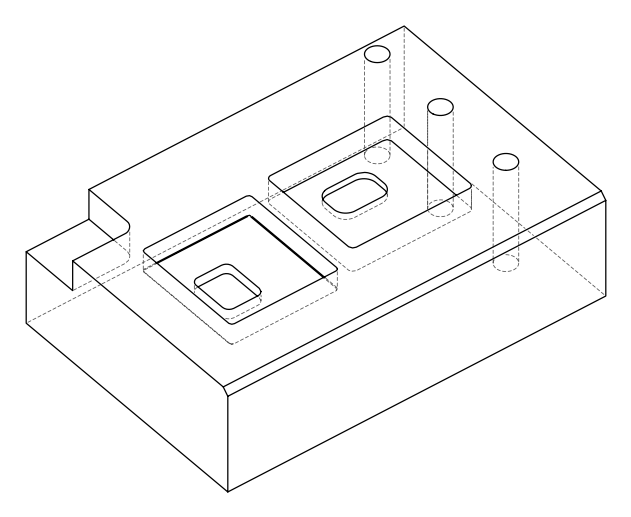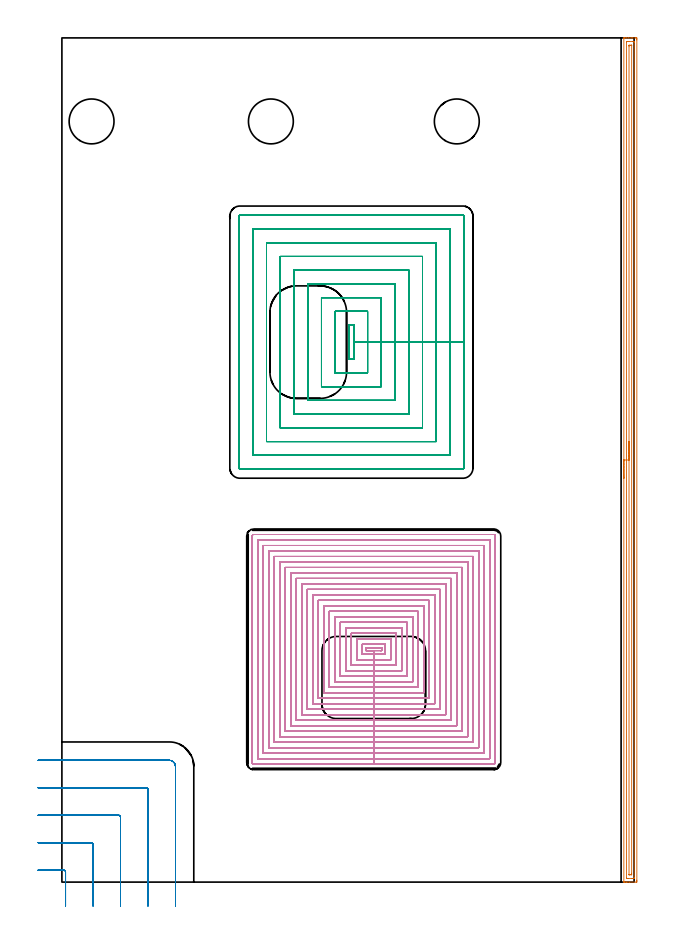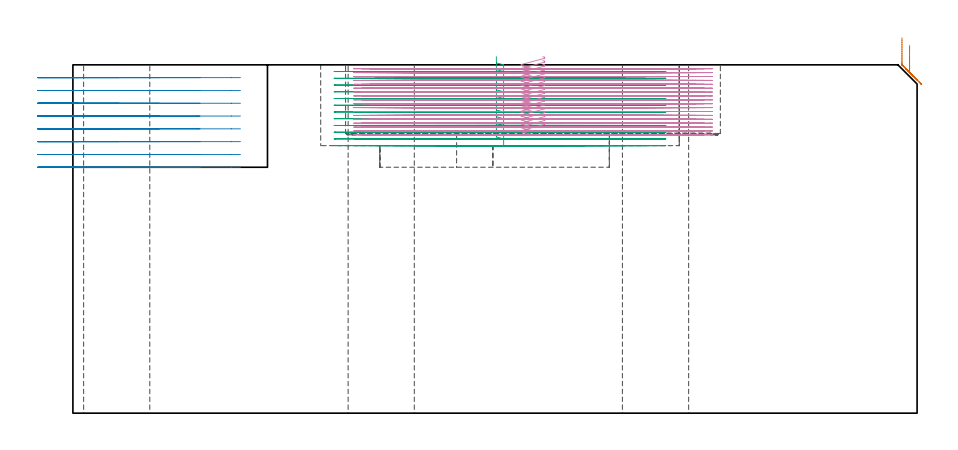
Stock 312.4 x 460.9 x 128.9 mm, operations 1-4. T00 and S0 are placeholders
(PLAN: 21 operations, 18 tool changes, 305.8 min)
(1 AREA_MILL | FG_CHAMFER_SURFACE | UGT0205_001 | 11.25 min | 11617 mm3)
(2 MILL_CORNER_NOTCH_RECTANGULAR | CORNER_NOTCH_RECTANGULAR | UGT0201_094 | Follow Part, ap 5, ae 75% | 8.51 min | 207314 mm3)
(3 MILL_RECTANGULAR_POCKET | POCKET_RECTANGULAR_STRAIGHT | NXT0201_013 | Follow Part, ap 2.5, ae 75% | 63.58 min | 588818 mm3)
(4 MILL_RECTANGULAR_POCKET_1 | POCKET_RECTANGULAR_STRAIGHT_1 | UGT0201_084 | Follow Part, ap 1.5, ae 75% | 213.1 min | 471555 mm3)
(5 MILL_RECTANGULAR_POCKET_2 | POCKET_RECTANGULAR_STRAIGHT_2 | UGT0201_006 | Follow Part, ap 7, ae 75% | 0.68 min | 19132 mm3)
(6 MILL_RECTANGULAR_POCKET_3 | POCKET_RECTANGULAR_STRAIGHT_3 | NXT0201_011 | Follow Part, ap 3, ae 75% | 3.32 min | 29750 mm3)
(7 SPOT_DRILL | STEP1HOLE | NXT0321_9005460120000 | 0.05 min | 232 mm3)
(8 SPOT_DRILL_1 | STEP1HOLE_1 | NXT0321_9005460120000 | 0.05 min | 163 mm3)
(9 SPOT_DRILL_2 | STEP1HOLE_2 | NXT0321_9005460120000 | 0.05 min | 185 mm3)
(10 DRILL_BLIND_HOLE_INTO_CENTER | STEP1HOLE | NXT0301_035 | 0.05 min | 105 mm3)
(11 GUN_DRILL_THROUGH_HOLE | STEP1HOLE | UGT0307_002 | 0.58 min | 3390 mm3)
(12 SPADE_DRILL_TO_ENLARGE_THROUGH_HOLE | STEP1HOLE | UGT0306_006 | 0.55 min | 20559 mm3)
(13 DRILL_TO_ENLARGE_THROUGH_HOLE | STEP1HOLE | UGT0301_058 | 0.56 min | 36397 mm3)
(14 DRILL_BLIND_HOLE_INTO_CENTER_1 | STEP1HOLE_1 | NXT0301_035 | 0.05 min | 194 mm3)
(15 GUN_DRILL_THROUGH_HOLE_1 | STEP1HOLE_1 | UGT0307_002 | 0.58 min | 3334 mm3)
(16 SPADE_DRILL_TO_ENLARGE_THROUGH_HOLE_1 | STEP1HOLE_1 | UGT0306_006 | 0.55 min | 20591 mm3)
(17 DRILL_TO_ENLARGE_THROUGH_HOLE_1 | STEP1HOLE_1 | UGT0301_058 | 0.56 min | 36386 mm3)
(18 DRILL_BLIND_HOLE_INTO_CENTER_2 | STEP1HOLE_2 | NXT0301_035 | 0.05 min | 210 mm3)
(19 GUN_DRILL_THROUGH_HOLE_2 | STEP1HOLE_2 | UGT0307_002 | 0.58 min | 3381 mm3)
(20 SPADE_DRILL_TO_ENLARGE_THROUGH_HOLE_2 | STEP1HOLE_2 | UGT0306_006 | 0.55 min | 20522 mm3)
(21 DRILL_TO_ENLARGE_THROUGH_HOLE_2 | STEP1HOLE_2 | UGT0301_058 | 0.56 min | 36447 mm3)
(TOOL UGT0205_001 | Chamfer Mill 20 x 3 x 45 deg. | D20 FL50 Z2)
(TOOL UGT0201_094 | End mill 20 mm | D20 FL38 Z4)
(TOOL NXT0201_013 | ENDMILL 10mm | D10 FL30 Z4)
(TOOL UGT0201_084 | End mill 6 mm | D6 R1 FL30 Z4)
(TOOL UGT0201_006 | End Mill 28 mm | D28 FL25 Z2)
(TOOL NXT0201_011 | ENDMILL 12mm [2P460-1200-NA 1630] | D12 FL38 Z6)
(TOOL NXT0321_9005460120000 | NC Spot Drill, 142deg, 12mm, Carbide, Uncoated | D12 PA142 FL30 Z2)
(TOOL NXT0301_035 | Carbide Drill 6.4mm [860.1-0640-032A1-MM 2214] | D6.4 PA140 FL53 Z2)
(TOOL UGT0307_002 | Gun Drill 6 mm | D6 PA130 FL24 Z1)
(TOOL UGT0306_006 | Spade Drill 15.5mm | D15.5 PA132 FL10 Z2)
(TOOL UGT0301_058 | Twist Drill 24.5 mm | D24.5 PA118 FL160 Z2)
(OP 1 AREA_MILL)
G17 G21 G94 G90
T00 M6
G54
G17 G0 G90 X306.8 Y220.45 S1061 M3
G43 Z138.9 H0
G94 G1 Y220.488 Z138.028 F250.
Y220.602 Z137.164
Y220.791 Z136.312
Y221.053 Z135.48
Y221.387 Z134.674
Y221.79 Z133.9
Y222.259 Z133.164
Y222.79 Z132.472
Y223.379 Z131.829
Y224.022 Z131.24
Y224.714 Z130.708
Y225.45 Z130.24
Y226.224 Z129.837
Y227.03 Z129.503
Y227.862 Z129.241
Y228.714 Z129.052
Y229.578 Z128.938
Y230.45 Z128.9
Y460.717
X306.803 Y460.892 Z128.888
X306.808 Y460.893 Z128.883
X307.179 Y460.9 Z128.521
X307.421 Z128.279
X308.144 Z127.551
X309.388 Z126.309
X310.791 Z124.904
X311.413 Z124.283
X313.177 Z122.519
X313.438 Y460.897 Z122.259
X313.892 Y460.89 Z121.806
X313.895 Y460.733 Z121.803
X313.899 Y460.27 Z121.801
X313.9 Y459.801 Z121.8
Y1.056
X313.899 Y0.631 Z121.801
X313.895 Y0.167 Z121.803
X313.892 Y0.01 Z121.806
X313.438 Y0. Z122.259
X309.909 Z125.786
X308.506 Z127.19
X308.144 Z127.551
X307.421 Z128.279
X307.179 Z128.521
X306.808 Y0.007 Z128.883
X306.803 Y0.008 Z128.888
X306.8 Y0.183 Z128.9
Y230.45
X308.214 Z127.486
X308.215 Y458.41 Z127.485
Y458.481
X308.221 Y458.883 Z127.479
X308.618 Y458.895 Z127.082
X309.027 Y458.898 Z126.673
X309.496 Y458.9 Z126.204
X311.673 Y458.899 Z124.027
X312.146 Y458.897 Z123.554
X312.378 Y458.89 Z123.322
X312.479 Y458.862 Z123.221
X312.485 Y458.553 Z123.215
Y458.481
Y2.49
Y2.419
X312.479 Y2.017 Z123.221
X312.082 Y2.005 Z123.618
X311.673 Y2.002 Z124.027
X311.204 Y2. Z124.496
X309.027 Y2.001 Z126.673
X308.554 Y2.003 Z127.146
X308.322 Y2.01 Z127.378
X308.221 Y2.039 Z127.479
X308.215 Y2.347 Z127.485
Y2.419
X308.214 Y230.45 Z127.486
X309.628 Z126.072
X309.629 Y456.082 Z126.071
X309.633 Y456.693 Z126.067
X309.635 Y456.834 Z126.065
X309.642 Y456.89 Z126.058
X309.708 Y456.896 Z125.992
X309.909 Y456.898 Z125.791
X310.587 Y456.9 Z125.113
X310.791 Y456.899 Z124.909
X310.996 Y456.897 Z124.704
X311.054 Y456.894 Z124.646
X311.066 Y456.89 Z124.634
X311.068 Y456.885 Z124.632
X311.07 Y456.863 Z124.63
X311.071 Y456.787 Z124.629
X311.072 Y456.693 Z124.628
X311.071 Y4.818 Z124.629
X311.067 Y4.207 Z124.633
X311.064 Y4.066 Z124.636
X311.058 Y4.01 Z124.642
X310.992 Y4.004 Z124.708
X310.791 Y4.002 Z124.909
X310.113 Y4. Z125.587
X309.909 Y4.001 Z125.791
X309.704 Y4.003 Z125.996
X309.646 Y4.006 Z126.054
X309.634 Y4.01 Z126.066
X309.632 Y4.015 Z126.068
X309.63 Y4.037 Z126.07
X309.629 Y4.113 Z126.071
X309.628 Y4.207 Z126.072
Y230.45
Y231.322 Z126.11
Y232.187 Z126.224
Y233.038 Z126.412
Y233.87 Z126.675
Y234.676 Z127.009
Y235.45 Z127.411
Y236.186 Z127.88
Y236.878 Z128.411
Y237.521 Z129.001
Y238.11 Z129.644
Y238.642 Z130.336
Y239.11 Z131.072
Y239.513 Z131.845
Y239.847 Z132.651
Y240.109 Z133.483
Y240.298 Z134.335
Y240.412 Z135.2
Y240.45 Z136.072
G0 Z138.9
M5
M2
(OP 2 MILL_CORNER_NOTCH_RECTANGULAR)
G17 G21 G94 G90
T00 M6
G54
G17 G0 G90 X2. Y-13. S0 M3
G43 Z138.9 H0
Z124.162
G94 G1 Y-10. F250.
Y5.506 F500.
G3 X1.006 Y6.5 R1.
G1 X-10.
X-13. F250.
G0 Z138.9
X17. Y-13.
Z124.162
G1 Y-10.
Y20.506 F500.
G3 X16.006 Y21.5 R1.
G1 X-10.
X-13. F250.
G0 Z138.9
X32. Y-13.
Z124.162
G1 Y-10.
Y35.505 F500.
G3 X31.005 Y36.5 R1.
G1 X-10.
X-13. F250.
G0 Z138.9
X47. Y-13.
Z124.162
G1 Y-10.
Y50.505 F500.
G3 X46.005 Y51.5 R1.
G1 X-10.
X-13. F250.
G0 Z138.9
X62. Y-13.
Z124.162
G1 Y-10.
Y63.1 F500.
G3 X58.6 Y66.5 R3.4
G1 X-10.
X-13. F250.
G0 Z138.9
X2. Y-13.
Z119.425
G1 Y-10.
Y5.506 F500.
G3 X1.006 Y6.5 R1.
G1 X-10.
X-13. F250.
G0 Z138.9
X17. Y-13.
Z119.425
G1 Y-10.
Y20.506 F500.
G3 X16.006 Y21.5 R1.
G1 X-10.
X-13. F250.
G0 Z138.9
X32. Y-13.
Z119.425
G1 Y-10.
Y35.505 F500.
G3 X31.005 Y36.5 R1.
G1 X-10.
X-13. F250.
G0 Z138.9
X47. Y-13.
Z119.425
G1 Y-10.
Y50.505 F500.
G3 X46.005 Y51.5 R1.
G1 X-10.
X-13. F250.
G0 Z138.9
X62. Y-13.
Z119.425
G1 Y-10.
Y63.1 F500.
G3 X58.6 Y66.5 R3.4
G1 X-10.
X-13. F250.
G0 Z138.9
X2. Y-13.
Z114.687
G1 Y-10.
Y5.506 F500.
G3 X1.006 Y6.5 R1.
G1 X-10.
X-13. F250.
G0 Z138.9
X17. Y-13.
Z114.687
G1 Y-10.
Y20.506 F500.
G3 X16.006 Y21.5 R1.
G1 X-10.
X-13. F250.
G0 Z138.9
X32. Y-13.
Z114.687
G1 Y-10.
Y35.505 F500.
G3 X31.005 Y36.5 R1.
G1 X-10.
X-13. F250.
G0 Z138.9
X47. Y-13.
Z114.687
G1 Y-10.
Y50.505 F500.
G3 X46.005 Y51.5 R1.
G1 X-10.
X-13. F250.
G0 Z138.9
X62. Y-13.
Z114.687
G1 Y-10.
Y63.1 F500.
G3 X58.6 Y66.5 R3.4
G1 X-10.
X-13. F250.
G0 Z138.9
X2. Y-13.
Z109.95
G1 Y-10.
Y5.506 F500.
G3 X1.006 Y6.5 R1.
G1 X-10.
X-13. F250.
G0 Z138.9
X17. Y-13.
Z109.95
G1 Y-10.
Y20.506 F500.
G3 X16.006 Y21.5 R1.
G1 X-10.
X-13. F250.
G0 Z138.9
X32. Y-13.
Z109.95
G1 Y-10.
Y35.505 F500.
G3 X31.005 Y36.5 R1.
G1 X-10.
X-13. F250.
G0 Z138.9
X47. Y-13.
Z109.95
G1 Y-10.
Y50.505 F500.
G3 X46.005 Y51.5 R1.
G1 X-10.
X-13. F250.
G0 Z138.9
X62. Y-13.
Z109.95
G1 Y-10.
Y63.1 F500.
G3 X58.6 Y66.5 R3.4
G1 X-10.
X-13. F250.
G0 Z138.9
X2. Y-13.
Z105.212
G1 Y-10.
Y5.506 F500.
G3 X1.006 Y6.5 R1.
G1 X-10.
X-13. F250.
G0 Z138.9
X17. Y-13.
Z105.212
G1 Y-10.
Y20.506 F500.
G3 X16.006 Y21.5 R1.
G1 X-10.
X-13. F250.
G0 Z138.9
X32. Y-13.
Z105.212
G1 Y-10.
Y35.505 F500.
G3 X31.005 Y36.5 R1.
G1 X-10.
X-13. F250.
G0 Z138.9
X47. Y-13.
Z105.212
G1 Y-10.
Y50.505 F500.
G3 X46.005 Y51.5 R1.
G1 X-10.
X-13. F250.
G0 Z138.9
X62. Y-13.
Z105.212
G1 Y-10.
Y63.1 F500.
G3 X58.6 Y66.5 R3.4
G1 X-10.
X-13. F250.
G0 Z138.9
X2. Y-13.
Z100.475
G1 Y-10.
Y5.506 F500.
G3 X1.006 Y6.5 R1.
G1 X-10.
X-13. F250.
G0 Z138.9
X17. Y-13.
Z100.475
G1 Y-10.
Y20.506 F500.
G3 X16.006 Y21.5 R1.
G1 X-10.
X-13. F250.
G0 Z138.9
X32. Y-13.
Z100.475
G1 Y-10.
Y35.505 F500.
G3 X31.005 Y36.5 R1.
G1 X-10.
X-13. F250.
G0 Z138.9
X47. Y-13.
Z100.475
G1 Y-10.
Y50.505 F500.
G3 X46.005 Y51.5 R1.
G1 X-10.
X-13. F250.
G0 Z138.9
X62. Y-13.
Z100.475
G1 Y-10.
Y63.1 F500.
G3 X58.6 Y66.5 R3.4
G1 X-10.
X-13. F250.
G0 Z138.9
X2. Y-13.
Z95.737
G1 Y-10.
Y5.506 F500.
G3 X1.006 Y6.5 R1.
G1 X-10.
X-13. F250.
G0 Z138.9
X17. Y-13.
Z95.737
G1 Y-10.
Y20.506 F500.
G3 X16.006 Y21.5 R1.
G1 X-10.
X-13. F250.
G0 Z138.9
X32. Y-13.
Z95.737
G1 Y-10.
Y35.505 F500.
G3 X31.005 Y36.5 R1.
G1 X-10.
X-13. F250.
G0 Z138.9
X47. Y-13.
Z95.737
G1 Y-10.
Y50.505 F500.
G3 X46.005 Y51.5 R1.
G1 X-10.
X-13. F250.
G0 Z138.9
X62. Y-13.
Z95.737
G1 Y-10.
Y63.1 F500.
G3 X58.6 Y66.5 R3.4
G1 X-10.
X-13. F250.
G0 Z138.9
X2. Y-13.
Z91.
G1 Y-10.
Y5.506 F500.
G3 X1.006 Y6.5 R1.
G1 X-10.
X-13. F250.
G0 Z138.9
X17. Y-13.
Z91.
G1 Y-10.
Y20.506 F500.
G3 X16.006 Y21.5 R1.
G1 X-10.
X-13. F250.
G0 Z138.9
X32. Y-13.
Z91.
G1 Y-10.
Y35.505 F500.
G3 X31.005 Y36.5 R1.
G1 X-10.
X-13. F250.
G0 Z138.9
X47. Y-13.
Z91.
G1 Y-10.
Y50.505 F500.
G3 X46.005 Y51.5 R1.
G1 X-10.
X-13. F250.
G0 Z138.9
X62. Y-13.
Z91.
G1 Y-10.
Y63.1 F500.
G3 X58.6 Y66.5 R3.4
G1 X-10.
X-13. F250.
G0 Z138.9
M5
M2
(OP 3 MILL_RECTANGULAR_POCKET)
G17 G21 G94 G90
T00 M6
G54
G17 G0 G90 X156.7 Y293.995 S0 M3
G43 Z138.9 H0
Z131.9
G94 G1 Y285.5 Z129.624 F250.
X159.4 Z128.9
Y294.8 Z126.408
Y304.1 F500.
X156.7
Y285.5
X159.4
Y294.8
X166.9
Y311.6
X149.2
Y278.
X166.9
Y294.8
X174.4
Y319.1
X141.7
Y270.5
X174.4
Y294.8
X181.9
Y326.6
X134.2
Y263.
X181.9
Y294.8
X189.4
Y334.1
X126.7
Y255.5
X189.4
Y294.8
X196.9
Y341.6
X119.2
Y248.
X196.9
Y294.8
X204.4
Y349.1
X111.7
Y240.5
X204.4
Y294.8
X211.9
Y356.6
X104.2
Y233.
X211.9
Y294.8
X219.4
Y363.6
G3 X218.9 Y364.1 R0.5
G1 X97.2
G3 X96.7 Y363.6 R0.5
G1 Y226.
G3 X97.2 Y225.5 R0.5
G1 X218.9
G3 X219.4 Y226. R0.5
G1 Y294.8
Y295.8
G0 X156.7 Y293.995 Z129.408
G1 Y285.5 Z127.132 F250.
X159.4 Z126.409
Y294.8 Z123.917
Y304.1 F500.
X156.7
Y285.5
X159.4
Y294.8
X166.9
Y311.6
X149.2
Y278.
X166.9
Y294.8
X174.4
Y319.1
X141.7
Y270.5
X174.4
Y294.8
X181.9
Y326.6
X134.2
Y263.
X181.9
Y294.8
X189.4
Y334.1
X126.7
Y255.5
X189.4
Y294.8
X196.9
Y341.6
X119.2
Y248.
X196.9
Y294.8
X204.4
Y349.1
X111.7
Y240.5
X204.4
Y294.8
X211.9
Y356.6
X104.2
Y233.
X211.9
Y294.8
X219.4
Y363.6
G3 X218.9 Y364.1 R0.5
G1 X97.2
G3 X96.7 Y363.6 R0.5
G1 Y226.
G3 X97.2 Y225.5 R0.5
G1 X218.9
G3 X219.4 Y226. R0.5
G1 Y294.8
Y295.8
G0 X156.7 Y293.995 Z126.917
G1 Y285.5 Z124.64 F250.
X159.4 Z123.917
Y294.8 Z121.425
Y304.1 F500.
X156.7
Y285.5
X159.4
Y294.8
X166.9
Y311.6
X149.2
Y278.
X166.9
Y294.8
X174.4
Y319.1
X141.7
Y270.5
X174.4
Y294.8
X181.9
Y326.6
X134.2
Y263.
X181.9
Y294.8
X189.4
Y334.1
X126.7
Y255.5
X189.4
Y294.8
X196.9
Y341.6
X119.2
Y248.
X196.9
Y294.8
X204.4
Y349.1
X111.7
Y240.5
X204.4
Y294.8
X211.9
Y356.6
X104.2
Y233.
X211.9
Y294.8
X219.4
Y363.6
G3 X218.9 Y364.1 R0.5
G1 X97.2
G3 X96.7 Y363.6 R0.5
G1 Y226.
G3 X97.2 Y225.5 R0.5
G1 X218.9
G3 X219.4 Y226. R0.5
G1 Y294.8
Y295.8
G0 X156.7 Y293.995 Z124.425
G1 Y285.5 Z122.149 F250.
X159.4 Z121.425
Y294.8 Z118.933
Y304.1 F500.
X156.7
Y285.5
X159.4
Y294.8
X166.9
Y311.6
X149.2
Y278.
X166.9
Y294.8
X174.4
Y319.1
X141.7
Y270.5
X174.4
Y294.8
X181.9
Y326.6
X134.2
Y263.
X181.9
Y294.8
X189.4
Y334.1
X126.7
Y255.5
X189.4
Y294.8
X196.9
Y341.6
X119.2
Y248.
X196.9
Y294.8
X204.4
Y349.1
X111.7
Y240.5
X204.4
Y294.8
X211.9
Y356.6
X104.2
Y233.
X211.9
Y294.8
X219.4
Y363.6
G3 X218.9 Y364.1 R0.5
G1 X97.2
G3 X96.7 Y363.6 R0.5
G1 Y226.
G3 X97.2 Y225.5 R0.5
G1 X218.9
G3 X219.4 Y226. R0.5
G1 Y294.8
Y295.8
G0 X156.7 Y293.995 Z121.933
G1 Y285.5 Z119.657 F250.
X159.4 Z118.934
Y294.8 Z116.442
Y304.1 F500.
X156.7
Y285.5
X159.4
Y294.8
X166.9
Y311.6
X149.2
Y278.
X166.9
Y294.8
X174.4
Y319.1
X141.7
Y270.5
X174.4
Y294.8
X181.9
Y326.6
X134.2
Y263.
X181.9
Y294.8
X189.4
Y334.1
X126.7
Y255.5
X189.4
Y294.8
X196.9
Y341.6
X119.2
Y248.
X196.9
Y294.8
X204.4
Y349.1
X111.7
Y240.5
X204.4
Y294.8
X211.9
Y356.6
X104.2
Y233.
X211.9
Y294.8
X219.4
Y363.6
G3 X218.9 Y364.1 R0.5
G1 X97.2
G3 X96.7 Y363.6 R0.5
G1 Y226.
G3 X97.2 Y225.5 R0.5
G1 X218.9
G3 X219.4 Y226. R0.5
G1 Y294.8
Y295.8
G0 X156.7 Y293.995 Z119.442
G1 Y285.5 Z117.165 F250.
X159.4 Z116.442
Y294.8 Z113.95
Y304.1 F500.
X156.7
Y285.5
X159.4
Y294.8
X166.9
Y311.6
X149.2
Y278.
X166.9
Y294.8
X174.4
Y319.1
X141.7
Y270.5
X174.4
Y294.8
X181.9
Y326.6
X134.2
Y263.
X181.9
Y294.8
X189.4
Y334.1
X126.7
Y255.5
X189.4
Y294.8
X196.9
Y341.6
X119.2
Y248.
X196.9
Y294.8
X204.4
Y349.1
X111.7
Y240.5
X204.4
Y294.8
X211.9
Y356.6
X104.2
Y233.
X211.9
Y294.8
X219.4
Y363.6
G3 X218.9 Y364.1 R0.5
G1 X97.2
G3 X96.7 Y363.6 R0.5
G1 Y226.
G3 X97.2 Y225.5 R0.5
G1 X218.9
G3 X219.4 Y226. R0.5
G1 Y294.8
Y295.8
G0 X156.7 Y293.995 Z116.95
G1 Y285.5 Z114.674 F250.
X159.4 Z113.95
Y294.8 Z111.458
Y304.1 F500.
X156.7
Y285.5
X159.4
Y294.8
X166.9
Y311.6
X149.2
Y278.
X166.9
Y294.8
X174.4
Y319.1
X141.7
Y270.5
X174.4
Y294.8
X181.9
Y326.6
X134.2
Y263.
X181.9
Y294.8
X189.4
Y334.1
X126.7
Y255.5
X189.4
Y294.8
X196.9
Y341.6
X119.2
Y248.
X196.9
Y294.8
X204.4
Y349.1
X111.7
Y240.5
X204.4
Y294.8
X211.9
Y356.6
X104.2
Y233.
X211.9
Y294.8
X219.4
Y363.6
G3 X218.9 Y364.1 R0.5
G1 X97.2
G3 X96.7 Y363.6 R0.5
G1 Y226.
G3 X97.2 Y225.5 R0.5
G1 X218.9
G3 X219.4 Y226. R0.5
G1 Y294.8
Y295.8
G0 X156.7 Y293.995 Z114.458
G1 Y285.5 Z112.182 F250.
X159.4 Z111.459
Y294.8 Z108.967
Y304.1 F500.
X156.7
Y285.5
X159.4
Y294.8
X166.9
Y311.6
X149.2
Y278.
X166.9
Y294.8
X174.4
Y319.1
X141.7
Y270.5
X174.4
Y294.8
X181.9
Y326.6
X134.2
Y263.
X181.9
Y294.8
X189.4
Y334.1
X126.7
Y255.5
X189.4
Y294.8
X196.9
Y341.6
X119.2
Y248.
X196.9
Y294.8
X204.4
Y349.1
X111.7
Y240.5
X204.4
Y294.8
X211.9
Y356.6
X104.2
Y233.
X211.9
Y294.8
X219.4
Y363.6
G3 X218.9 Y364.1 R0.5
G1 X97.2
G3 X96.7 Y363.6 R0.5
G1 Y226.
G3 X97.2 Y225.5 R0.5
G1 X218.9
G3 X219.4 Y226. R0.5
G1 Y294.8
Y295.8
G0 X156.7 Y293.995 Z111.967
G1 Y285.5 Z109.69 F250.
X159.4 Z108.967
Y294.8 Z106.475
Y304.1 F500.
X156.7
Y285.5
X159.4
Y294.8
X166.9
Y311.6
X149.2
Y278.
X166.9
Y294.8
X174.4
Y319.1
X141.7
Y270.5
X174.4
Y294.8
X181.9
Y326.6
X134.2
Y263.
X181.9
Y294.8
X189.4
Y334.1
X126.7
Y255.5
X189.4
Y294.8
X196.9
Y341.6
X119.2
Y248.
X196.9
Y294.8
X204.4
Y349.1
X111.7
Y240.5
X204.4
Y294.8
X211.9
Y356.6
X104.2
Y233.
X211.9
Y294.8
X219.4
Y363.6
G3 X218.9 Y364.1 R0.5
G1 X97.2
G3 X96.7 Y363.6 R0.5
G1 Y226.
G3 X97.2 Y225.5 R0.5
G1 X218.9
G3 X219.4 Y226. R0.5
G1 Y294.8
Y295.8
G0 X156.7 Y293.995 Z109.475
G1 Y285.5 Z107.199 F250.
X159.4 Z106.475
Y294.8 Z103.983
Y304.1 F500.
X156.7
Y285.5
X159.4
Y294.8
X166.9
Y311.6
X149.2
Y278.
X166.9
Y294.8
X174.4
Y319.1
X141.7
Y270.5
X174.4
Y294.8
X181.9
Y326.6
X134.2
Y263.
X181.9
Y294.8
X189.4
Y334.1
X126.7
Y255.5
X189.4
Y294.8
X196.9
Y341.6
X119.2
Y248.
X196.9
Y294.8
X204.4
Y349.1
X111.7
Y240.5
X204.4
Y294.8
X211.9
Y356.6
X104.2
Y233.
X211.9
Y294.8
X219.4
Y363.6
G3 X218.9 Y364.1 R0.5
G1 X97.2
G3 X96.7 Y363.6 R0.5
G1 Y226.
G3 X97.2 Y225.5 R0.5
G1 X218.9
G3 X219.4 Y226. R0.5
G1 Y294.8
Y295.8
G0 X156.7 Y293.995 Z106.983
G1 Y285.5 Z104.707 F250.
X159.4 Z103.984
Y294.8 Z101.492
Y304.1 F500.
X156.7
Y285.5
X159.4
Y294.8
X166.9
Y311.6
X149.2
Y278.
X166.9
Y294.8
X174.4
Y319.1
X141.7
Y270.5
X174.4
Y294.8
X181.9
Y326.6
X134.2
Y263.
X181.9
Y294.8
X189.4
Y334.1
X126.7
Y255.5
X189.4
Y294.8
X196.9
Y341.6
X119.2
Y248.
X196.9
Y294.8
X204.4
Y349.1
X111.7
Y240.5
X204.4
Y294.8
X211.9
Y356.6
X104.2
Y233.
X211.9
Y294.8
X219.4
Y363.6
G3 X218.9 Y364.1 R0.5
G1 X97.2
G3 X96.7 Y363.6 R0.5
G1 Y226.
G3 X97.2 Y225.5 R0.5
G1 X218.9
G3 X219.4 Y226. R0.5
G1 Y294.8
Y295.8
G0 X156.7 Y293.995 Z104.492
G1 Y285.5 Z102.215 F250.
X159.4 Z101.492
Y294.8 Z99.
Y304.1 F500.
X156.7
Y285.5
X159.4
Y294.8
X166.9
Y311.6
X149.2
Y278.
X166.9
Y294.8
X174.4
Y319.1
X141.7
Y270.5
X174.4
Y294.8
X181.9
Y326.6
X134.2
Y263.
X181.9
Y294.8
X189.4
Y334.1
X126.7
Y255.5
X189.4
Y294.8
X196.9
Y341.6
X119.2
Y248.
X196.9
Y294.8
X204.4
Y349.1
X111.7
Y240.5
X204.4
Y294.8
X211.9
Y356.6
X104.2
Y233.
X211.9
Y294.8
X219.4
Y363.6
G3 X218.9 Y364.1 R0.5
G1 X97.2
G3 X96.7 Y363.6 R0.5
G1 Y226.
G3 X97.2 Y225.5 R0.5
G1 X218.9
G3 X219.4 Y226. R0.5
G1 Y294.8
Y295.8
G0 Z138.9
M5
M2
(OP 4 MILL_RECTANGULAR_POCKET_1)
G17 G21 G94 G90
T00 M6
G54
G17 G0 G90 X173.884 Y126.4 S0 M3
G43 Z138.9 H0
Z131.9
G94 G1 X174.6 Z131.708 F250.
Y127.8 Z131.333
X165.9 Z129.002
Y126.4 Z128.627
X170.25 Z127.461
X174.6 F500.
Y127.8
X165.9
Y126.4
X170.25
Y124.4
X176.6
Y129.8
X163.9
Y124.4
X170.25
Y121.4
X179.6
Y132.8
X160.9
Y121.4
X170.25
Y118.4
X182.6
Y135.8
X157.9
Y118.4
X170.25
Y115.4
X185.6
Y138.8
X154.9
Y115.4
X170.25
Y112.4
X188.6
Y141.8
X151.9
Y112.4
X170.25
Y109.4
X191.6
Y144.8
X148.9
Y109.4
X170.25
Y106.4
X194.6
Y147.8
X145.9
Y106.4
X170.25
Y103.4
X197.6
Y150.8
X142.9
Y103.4
X170.25
Y100.4
X200.6
Y153.8
X139.9
Y100.4
X170.25
Y97.4
X203.6
Y156.8
X136.9
Y97.4
X170.25
Y94.4
X206.6
Y159.8
X133.9
Y94.4
X170.25
Y91.4
X209.6
Y162.8
X130.9
Y91.4
X170.25
Y88.4
X212.6
Y165.8
X127.9
Y88.4
X170.25
Y85.4
X215.6
Y168.8
X124.9
Y85.4
X170.25
Y82.4
X218.6
Y171.8
X121.9
Y82.4
X170.25
Y79.4
X221.6
Y174.8
X118.9
Y79.4
X170.25
Y76.4
X224.6
Y177.8
X115.9
Y76.4
X170.25
Y73.4
X227.6
Y180.8
X112.9
Y73.4
X170.25
Y70.4
X230.6
Y183.8
X109.9
Y70.4
X170.25
Y67.4
X233.6
Y186.8
X106.9
Y67.4
X170.25
Y64.4
X235.8
G3 X236.6 Y65.2 R0.8
G1 Y189.
G3 X235.8 Y189.8 R0.8
G1 X104.7
G3 X103.9 Y189. R0.8
G1 Y65.2
G3 X104.7 Y64.4 R0.8
G1 X170.25
X171.25
G0 X173.884 Y126.4 Z130.461
G1 X174.6 Z130.269 F250.
Y127.8 Z129.894
X165.9 Z127.563
Y126.4 Z127.188
X170.25 Z126.022
X174.6 F500.
Y127.8
X165.9
Y126.4
X170.25
Y124.4
X176.6
Y129.8
X163.9
Y124.4
X170.25
Y121.4
X179.6
Y132.8
X160.9
Y121.4
X170.25
Y118.4
X182.6
Y135.8
X157.9
Y118.4
X170.25
Y115.4
X185.6
Y138.8
X154.9
Y115.4
X170.25
Y112.4
X188.6
Y141.8
X151.9
Y112.4
X170.25
Y109.4
X191.6
Y144.8
X148.9
Y109.4
X170.25
Y106.4
X194.6
Y147.8
X145.9
Y106.4
X170.25
Y103.4
X197.6
Y150.8
X142.9
Y103.4
X170.25
Y100.4
X200.6
Y153.8
X139.9
Y100.4
X170.25
Y97.4
X203.6
Y156.8
X136.9
Y97.4
X170.25
Y94.4
X206.6
Y159.8
X133.9
Y94.4
X170.25
Y91.4
X209.6
Y162.8
X130.9
Y91.4
X170.25
Y88.4
X212.6
Y165.8
X127.9
Y88.4
X170.25
Y85.4
X215.6
Y168.8
X124.9
Y85.4
X170.25
Y82.4
X218.6
Y171.8
X121.9
Y82.4
X170.25
Y79.4
X221.6
Y174.8
X118.9
Y79.4
X170.25
Y76.4
X224.6
Y177.8
X115.9
Y76.4
X170.25
Y73.4
X227.6
Y180.8
X112.9
Y73.4
X170.25
Y70.4
X230.6
Y183.8
X109.9
Y70.4
X170.25
Y67.4
X233.6
Y186.8
X106.9
Y67.4
X170.25
Y64.4
X235.8
G3 X236.6 Y65.2 R0.8
G1 Y189.
G3 X235.8 Y189.8 R0.8
G1 X104.7
G3 X103.9 Y189. R0.8
G1 Y65.2
G3 X104.7 Y64.4 R0.8
G1 X170.25
X171.25
G0 X173.884 Y126.4 Z129.022
G1 X174.6 Z128.83 F250.
Y127.8 Z128.455
X165.9 Z126.124
Y126.4 Z125.749
X170.25 Z124.583
X174.6 F500.
Y127.8
X165.9
Y126.4
X170.25
Y124.4
X176.6
Y129.8
X163.9
Y124.4
X170.25
Y121.4
X179.6
Y132.8
X160.9
Y121.4
X170.25
Y118.4
X182.6
Y135.8
X157.9
Y118.4
X170.25
Y115.4
X185.6
Y138.8
X154.9
Y115.4
X170.25
Y112.4
X188.6
Y141.8
X151.9
Y112.4
X170.25
Y109.4
X191.6
Y144.8
X148.9
Y109.4
X170.25
Y106.4
X194.6
Y147.8
X145.9
Y106.4
X170.25
Y103.4
X197.6
Y150.8
X142.9
Y103.4
X170.25
Y100.4
X200.6
Y153.8
X139.9
Y100.4
X170.25
Y97.4
X203.6
Y156.8
X136.9
Y97.4
X170.25
Y94.4
X206.6
Y159.8
X133.9
Y94.4
X170.25
Y91.4
X209.6
Y162.8
X130.9
Y91.4
X170.25
Y88.4
X212.6
Y165.8
X127.9
Y88.4
X170.25
Y85.4
X215.6
Y168.8
X124.9
Y85.4
X170.25
Y82.4
X218.6
Y171.8
X121.9
Y82.4
X170.25
Y79.4
X221.6
Y174.8
X118.9
Y79.4
X170.25
Y76.4
X224.6
Y177.8
X115.9
Y76.4
X170.25
Y73.4
X227.6
Y180.8
X112.9
Y73.4
X170.25
Y70.4
X230.6
Y183.8
X109.9
Y70.4
X170.25
Y67.4
X233.6
Y186.8
X106.9
Y67.4
X170.25
Y64.4
X235.8
G3 X236.6 Y65.2 R0.8
G1 Y189.
G3 X235.8 Y189.8 R0.8
G1 X104.7
G3 X103.9 Y189. R0.8
G1 Y65.2
G3 X104.7 Y64.4 R0.8
G1 X170.25
X171.25
G0 X173.884 Y126.4 Z127.583
G1 X174.6 Z127.391 F250.
Y127.8 Z127.016
X165.9 Z124.685
Y126.4 Z124.31
X170.25 Z123.144
X174.6 F500.
Y127.8
X165.9
Y126.4
X170.25
Y124.4
X176.6
Y129.8
X163.9
Y124.4
X170.25
Y121.4
X179.6
Y132.8
X160.9
Y121.4
X170.25
Y118.4
X182.6
Y135.8
X157.9
Y118.4
X170.25
Y115.4
X185.6
Y138.8
X154.9
Y115.4
X170.25
Y112.4
X188.6
Y141.8
X151.9
Y112.4
X170.25
Y109.4
X191.6
Y144.8
X148.9
Y109.4
X170.25
Y106.4
X194.6
Y147.8
X145.9
Y106.4
X170.25
Y103.4
X197.6
Y150.8
X142.9
Y103.4
X170.25
Y100.4
X200.6
Y153.8
X139.9
Y100.4
X170.25
Y97.4
X203.6
Y156.8
X136.9
Y97.4
X170.25
Y94.4
X206.6
Y159.8
X133.9
Y94.4
X170.25
Y91.4
X209.6
Y162.8
X130.9
Y91.4
X170.25
Y88.4
X212.6
Y165.8
X127.9
Y88.4
X170.25
Y85.4
X215.6
Y168.8
X124.9
Y85.4
X170.25
Y82.4
X218.6
Y171.8
X121.9
Y82.4
X170.25
Y79.4
X221.6
Y174.8
X118.9
Y79.4
X170.25
Y76.4
X224.6
Y177.8
X115.9
Y76.4
X170.25
Y73.4
X227.6
Y180.8
X112.9
Y73.4
X170.25
Y70.4
X230.6
Y183.8
X109.9
Y70.4
X170.25
Y67.4
X233.6
Y186.8
X106.9
Y67.4
X170.25
Y64.4
X235.8
G3 X236.6 Y65.2 R0.8
G1 Y189.
G3 X235.8 Y189.8 R0.8
G1 X104.7
G3 X103.9 Y189. R0.8
G1 Y65.2
G3 X104.7 Y64.4 R0.8
G1 X170.25
X171.25
G0 X173.884 Y126.4 Z126.144
G1 X174.6 Z125.952 F250.
Y127.8 Z125.577
X165.9 Z123.246
Y126.4 Z122.871
X170.25 Z121.705
X174.6 F500.
Y127.8
X165.9
Y126.4
X170.25
Y124.4
X176.6
Y129.8
X163.9
Y124.4
X170.25
Y121.4
X179.6
Y132.8
X160.9
Y121.4
X170.25
Y118.4
X182.6
Y135.8
X157.9
Y118.4
X170.25
Y115.4
X185.6
Y138.8
X154.9
Y115.4
X170.25
Y112.4
X188.6
Y141.8
X151.9
Y112.4
X170.25
Y109.4
X191.6
Y144.8
X148.9
Y109.4
X170.25
Y106.4
X194.6
Y147.8
X145.9
Y106.4
X170.25
Y103.4
X197.6
Y150.8
X142.9
Y103.4
X170.25
Y100.4
X200.6
Y153.8
X139.9
Y100.4
X170.25
Y97.4
X203.6
Y156.8
X136.9
Y97.4
X170.25
Y94.4
X206.6
Y159.8
X133.9
Y94.4
X170.25
Y91.4
X209.6
Y162.8
X130.9
Y91.4
X170.25
Y88.4
X212.6
Y165.8
X127.9
Y88.4
X170.25
Y85.4
X215.6
Y168.8
X124.9
Y85.4
X170.25
Y82.4
X218.6
Y171.8
X121.9
Y82.4
X170.25
Y79.4
X221.6
Y174.8
X118.9
Y79.4
X170.25
Y76.4
X224.6
Y177.8
X115.9
Y76.4
X170.25
Y73.4
X227.6
Y180.8
X112.9
Y73.4
X170.25
Y70.4
X230.6
Y183.8
X109.9
Y70.4
X170.25
Y67.4
X233.6
Y186.8
X106.9
Y67.4
X170.25
Y64.4
X235.8
G3 X236.6 Y65.2 R0.8
G1 Y189.
G3 X235.8 Y189.8 R0.8
G1 X104.7
G3 X103.9 Y189. R0.8
G1 Y65.2
G3 X104.7 Y64.4 R0.8
G1 X170.25
X171.25
G0 X173.884 Y126.4 Z124.705
G1 X174.6 Z124.514 F250.
Y127.8 Z124.138
X165.9 Z121.807
Y126.4 Z121.432
X170.25 Z120.267
X174.6 F500.
Y127.8
X165.9
Y126.4
X170.25
Y124.4
X176.6
Y129.8
X163.9
Y124.4
X170.25
Y121.4
X179.6
Y132.8
X160.9
Y121.4
X170.25
Y118.4
X182.6
Y135.8
X157.9
Y118.4
X170.25
Y115.4
X185.6
Y138.8
X154.9
Y115.4
X170.25
Y112.4
X188.6
Y141.8
X151.9
Y112.4
X170.25
Y109.4
X191.6
Y144.8
X148.9
Y109.4
X170.25
Y106.4
X194.6
Y147.8
X145.9
Y106.4
X170.25
Y103.4
X197.6
Y150.8
X142.9
Y103.4
X170.25
Y100.4
X200.6
Y153.8
X139.9
Y100.4
X170.25
Y97.4
X203.6
Y156.8
X136.9
Y97.4
X170.25
Y94.4
X206.6
Y159.8
X133.9
Y94.4
X170.25
Y91.4
X209.6
Y162.8
X130.9
Y91.4
X170.25
Y88.4
X212.6
Y165.8
X127.9
Y88.4
X170.25
Y85.4
X215.6
Y168.8
X124.9
Y85.4
X170.25
Y82.4
X218.6
Y171.8
X121.9
Y82.4
X170.25
Y79.4
X221.6
Y174.8
X118.9
Y79.4
X170.25
Y76.4
X224.6
Y177.8
X115.9
Y76.4
X170.25
Y73.4
X227.6
Y180.8
X112.9
Y73.4
X170.25
Y70.4
X230.6
Y183.8
X109.9
Y70.4
X170.25
Y67.4
X233.6
Y186.8
X106.9
Y67.4
X170.25
Y64.4
X235.8
G3 X236.6 Y65.2 R0.8
G1 Y189.
G3 X235.8 Y189.8 R0.8
G1 X104.7
G3 X103.9 Y189. R0.8
G1 Y65.2
G3 X104.7 Y64.4 R0.8
G1 X170.25
X171.25
G0 X173.884 Y126.4 Z123.267
G1 X174.6 Z123.075 F250.
Y127.8 Z122.7
X165.9 Z120.368
Y126.4 Z119.993
X170.25 Z118.828
X174.6 F500.
Y127.8
X165.9
Y126.4
X170.25
Y124.4
X176.6
Y129.8
X163.9
Y124.4
X170.25
Y121.4
X179.6
Y132.8
X160.9
Y121.4
X170.25
Y118.4
X182.6
Y135.8
X157.9
Y118.4
X170.25
Y115.4
X185.6
Y138.8
X154.9
Y115.4
X170.25
Y112.4
X188.6
Y141.8
X151.9
Y112.4
X170.25
Y109.4
X191.6
Y144.8
X148.9
Y109.4
X170.25
Y106.4
X194.6
Y147.8
X145.9
Y106.4
X170.25
Y103.4
X197.6
Y150.8
X142.9
Y103.4
X170.25
Y100.4
X200.6
Y153.8
X139.9
Y100.4
X170.25
Y97.4
X203.6
Y156.8
X136.9
Y97.4
X170.25
Y94.4
X206.6
Y159.8
X133.9
Y94.4
X170.25
Y91.4
X209.6
Y162.8
X130.9
Y91.4
X170.25
Y88.4
X212.6
Y165.8
X127.9
Y88.4
X170.25
Y85.4
X215.6
Y168.8
X124.9
Y85.4
X170.25
Y82.4
X218.6
Y171.8
X121.9
Y82.4
X170.25
Y79.4
X221.6
Y174.8
X118.9
Y79.4
X170.25
Y76.4
X224.6
Y177.8
X115.9
Y76.4
X170.25
Y73.4
X227.6
Y180.8
X112.9
Y73.4
X170.25
Y70.4
X230.6
Y183.8
X109.9
Y70.4
X170.25
Y67.4
X233.6
Y186.8
X106.9
Y67.4
X170.25
Y64.4
X235.8
G3 X236.6 Y65.2 R0.8
G1 Y189.
G3 X235.8 Y189.8 R0.8
G1 X104.7
G3 X103.9 Y189. R0.8
G1 Y65.2
G3 X104.7 Y64.4 R0.8
G1 X170.25
X171.25
G0 X173.884 Y126.4 Z121.828
G1 X174.6 Z121.636 F250.
Y127.8 Z121.261
X165.9 Z118.93
Y126.4 Z118.554
X170.25 Z117.389
X174.6 F500.
Y127.8
X165.9
Y126.4
X170.25
Y124.4
X176.6
Y129.8
X163.9
Y124.4
X170.25
Y121.4
X179.6
Y132.8
X160.9
Y121.4
X170.25
Y118.4
X182.6
Y135.8
X157.9
Y118.4
X170.25
Y115.4
X185.6
Y138.8
X154.9
Y115.4
X170.25
Y112.4
X188.6
Y141.8
X151.9
Y112.4
X170.25
Y109.4
X191.6
Y144.8
X148.9
Y109.4
X170.25
Y106.4
X194.6
Y147.8
X145.9
Y106.4
X170.25
Y103.4
X197.6
Y150.8
X142.9
Y103.4
X170.25
Y100.4
X200.6
Y153.8
X139.9
Y100.4
X170.25
Y97.4
X203.6
Y156.8
X136.9
Y97.4
X170.25
Y94.4
X206.6
Y159.8
X133.9
Y94.4
X170.25
Y91.4
X209.6
Y162.8
X130.9
Y91.4
X170.25
Y88.4
X212.6
Y165.8
X127.9
Y88.4
X170.25
Y85.4
X215.6
Y168.8
X124.9
Y85.4
X170.25
Y82.4
X218.6
Y171.8
X121.9
Y82.4
X170.25
Y79.4
X221.6
Y174.8
X118.9
Y79.4
X170.25
Y76.4
X224.6
Y177.8
X115.9
Y76.4
X170.25
Y73.4
X227.6
Y180.8
X112.9
Y73.4
X170.25
Y70.4
X230.6
Y183.8
X109.9
Y70.4
X170.25
Y67.4
X233.6
Y186.8
X106.9
Y67.4
X170.25
Y64.4
X235.8
G3 X236.6 Y65.2 R0.8
G1 Y189.
G3 X235.8 Y189.8 R0.8
G1 X104.7
G3 X103.9 Y189. R0.8
G1 Y65.2
G3 X104.7 Y64.4 R0.8
G1 X170.25
X171.25
G0 X173.884 Y126.4 Z120.389
G1 X174.6 Z120.197 F250.
Y127.8 Z119.822
X165.9 Z117.491
Y126.4 Z117.116
X170.25 Z115.95
X174.6 F500.
Y127.8
X165.9
Y126.4
X170.25
Y124.4
X176.6
Y129.8
X163.9
Y124.4
X170.25
Y121.4
X179.6
Y132.8
X160.9
Y121.4
X170.25
Y118.4
X182.6
Y135.8
X157.9
Y118.4
X170.25
Y115.4
X185.6
Y138.8
X154.9
Y115.4
X170.25
Y112.4
X188.6
Y141.8
X151.9
Y112.4
X170.25
Y109.4
X191.6
Y144.8
X148.9
Y109.4
X170.25
Y106.4
X194.6
Y147.8
X145.9
Y106.4
X170.25
Y103.4
X197.6
Y150.8
X142.9
Y103.4
X170.25
Y100.4
X200.6
Y153.8
X139.9
Y100.4
X170.25
Y97.4
X203.6
Y156.8
X136.9
Y97.4
X170.25
Y94.4
X206.6
Y159.8
X133.9
Y94.4
X170.25
Y91.4
X209.6
Y162.8
X130.9
Y91.4
X170.25
Y88.4
X212.6
Y165.8
X127.9
Y88.4
X170.25
Y85.4
X215.6
Y168.8
X124.9
Y85.4
X170.25
Y82.4
X218.6
Y171.8
X121.9
Y82.4
X170.25
Y79.4
X221.6
Y174.8
X118.9
Y79.4
X170.25
Y76.4
X224.6
Y177.8
X115.9
Y76.4
X170.25
Y73.4
X227.6
Y180.8
X112.9
Y73.4
X170.25
Y70.4
X230.6
Y183.8
X109.9
Y70.4
X170.25
Y67.4
X233.6
Y186.8
X106.9
Y67.4
X170.25
Y64.4
X235.8
G3 X236.6 Y65.2 R0.8
G1 Y189.
G3 X235.8 Y189.8 R0.8
G1 X104.7
G3 X103.9 Y189. R0.8
G1 Y65.2
G3 X104.7 Y64.4 R0.8
G1 X170.25
X171.25
G0 X173.884 Y126.4 Z118.95
G1 X174.6 Z118.758 F250.
Y127.8 Z118.383
X165.9 Z116.052
Y126.4 Z115.677
X170.25 Z114.511
X174.6 F500.
Y127.8
X165.9
Y126.4
X170.25
Y124.4
X176.6
Y129.8
X163.9
Y124.4
X170.25
Y121.4
X179.6
Y132.8
X160.9
Y121.4
X170.25
Y118.4
X182.6
Y135.8
X157.9
Y118.4
X170.25
Y115.4
X185.6
Y138.8
X154.9
Y115.4
X170.25
Y112.4
X188.6
Y141.8
X151.9
Y112.4
X170.25
Y109.4
X191.6
Y144.8
X148.9
Y109.4
X170.25
Y106.4
X194.6
Y147.8
X145.9
Y106.4
X170.25
Y103.4
X197.6
Y150.8
X142.9
Y103.4
X170.25
Y100.4
X200.6
Y153.8
X139.9
Y100.4
X170.25
Y97.4
X203.6
Y156.8
X136.9
Y97.4
X170.25
Y94.4
X206.6
Y159.8
X133.9
Y94.4
X170.25
Y91.4
X209.6
Y162.8
X130.9
Y91.4
X170.25
Y88.4
X212.6
Y165.8
X127.9
Y88.4
X170.25
Y85.4
X215.6
Y168.8
X124.9
Y85.4
X170.25
Y82.4
X218.6
Y171.8
X121.9
Y82.4
X170.25
Y79.4
X221.6
Y174.8
X118.9
Y79.4
X170.25
Y76.4
X224.6
Y177.8
X115.9
Y76.4
X170.25
Y73.4
X227.6
Y180.8
X112.9
Y73.4
X170.25
Y70.4
X230.6
Y183.8
X109.9
Y70.4
X170.25
Y67.4
X233.6
Y186.8
X106.9
Y67.4
X170.25
Y64.4
X235.8
G3 X236.6 Y65.2 R0.8
G1 Y189.
G3 X235.8 Y189.8 R0.8
G1 X104.7
G3 X103.9 Y189. R0.8
G1 Y65.2
G3 X104.7 Y64.4 R0.8
G1 X170.25
X171.25
G0 X173.884 Y126.4 Z117.511
G1 X174.6 Z117.319 F250.
Y127.8 Z116.944
X165.9 Z114.613
Y126.4 Z114.238
X170.25 Z113.072
X174.6 F500.
Y127.8
X165.9
Y126.4
X170.25
Y124.4
X176.6
Y129.8
X163.9
Y124.4
X170.25
Y121.4
X179.6
Y132.8
X160.9
Y121.4
X170.25
Y118.4
X182.6
Y135.8
X157.9
Y118.4
X170.25
Y115.4
X185.6
Y138.8
X154.9
Y115.4
X170.25
Y112.4
X188.6
Y141.8
X151.9
Y112.4
X170.25
Y109.4
X191.6
Y144.8
X148.9
Y109.4
X170.25
Y106.4
X194.6
Y147.8
X145.9
Y106.4
X170.25
Y103.4
X197.6
Y150.8
X142.9
Y103.4
X170.25
Y100.4
X200.6
Y153.8
X139.9
Y100.4
X170.25
Y97.4
X203.6
Y156.8
X136.9
Y97.4
X170.25
Y94.4
X206.6
Y159.8
X133.9
Y94.4
X170.25
Y91.4
X209.6
Y162.8
X130.9
Y91.4
X170.25
Y88.4
X212.6
Y165.8
X127.9
Y88.4
X170.25
Y85.4
X215.6
Y168.8
X124.9
Y85.4
X170.25
Y82.4
X218.6
Y171.8
X121.9
Y82.4
X170.25
Y79.4
X221.6
Y174.8
X118.9
Y79.4
X170.25
Y76.4
X224.6
Y177.8
X115.9
Y76.4
X170.25
Y73.4
X227.6
Y180.8
X112.9
Y73.4
X170.25
Y70.4
X230.6
Y183.8
X109.9
Y70.4
X170.25
Y67.4
X233.6
Y186.8
X106.9
Y67.4
X170.25
Y64.4
X235.8
G3 X236.6 Y65.2 R0.8
G1 Y189.
G3 X235.8 Y189.8 R0.8
G1 X104.7
G3 X103.9 Y189. R0.8
G1 Y65.2
G3 X104.7 Y64.4 R0.8
G1 X170.25
X171.25
G0 X173.884 Y126.4 Z116.072
G1 X174.6 Z115.88 F250.
Y127.8 Z115.505
X165.9 Z113.174
Y126.4 Z112.799
X170.25 Z111.633
X174.6 F500.
Y127.8
X165.9
Y126.4
X170.25
Y124.4
X176.6
Y129.8
X163.9
Y124.4
X170.25
Y121.4
X179.6
Y132.8
X160.9
Y121.4
X170.25
Y118.4
X182.6
Y135.8
X157.9
Y118.4
X170.25
Y115.4
X185.6
Y138.8
X154.9
Y115.4
X170.25
Y112.4
X188.6
Y141.8
X151.9
Y112.4
X170.25
Y109.4
X191.6
Y144.8
X148.9
Y109.4
X170.25
Y106.4
X194.6
Y147.8
X145.9
Y106.4
X170.25
Y103.4
X197.6
Y150.8
X142.9
Y103.4
X170.25
Y100.4
X200.6
Y153.8
X139.9
Y100.4
X170.25
Y97.4
X203.6
Y156.8
X136.9
Y97.4
X170.25
Y94.4
X206.6
Y159.8
X133.9
Y94.4
X170.25
Y91.4
X209.6
Y162.8
X130.9
Y91.4
X170.25
Y88.4
X212.6
Y165.8
X127.9
Y88.4
X170.25
Y85.4
X215.6
Y168.8
X124.9
Y85.4
X170.25
Y82.4
X218.6
Y171.8
X121.9
Y82.4
X170.25
Y79.4
X221.6
Y174.8
X118.9
Y79.4
X170.25
Y76.4
X224.6
Y177.8
X115.9
Y76.4
X170.25
Y73.4
X227.6
Y180.8
X112.9
Y73.4
X170.25
Y70.4
X230.6
Y183.8
X109.9
Y70.4
X170.25
Y67.4
X233.6
Y186.8
X106.9
Y67.4
X170.25
Y64.4
X235.8
G3 X236.6 Y65.2 R0.8
G1 Y189.
G3 X235.8 Y189.8 R0.8
G1 X104.7
G3 X103.9 Y189. R0.8
G1 Y65.2
G3 X104.7 Y64.4 R0.8
G1 X170.25
X171.25
G0 X173.884 Y126.4 Z114.633
G1 X174.6 Z114.441 F250.
Y127.8 Z114.066
X165.9 Z111.735
Y126.4 Z111.36
X170.25 Z110.194
X174.6 F500.
Y127.8
X165.9
Y126.4
X170.25
Y124.4
X176.6
Y129.8
X163.9
Y124.4
X170.25
Y121.4
X179.6
Y132.8
X160.9
Y121.4
X170.25
Y118.4
X182.6
Y135.8
X157.9
Y118.4
X170.25
Y115.4
X185.6
Y138.8
X154.9
Y115.4
X170.25
Y112.4
X188.6
Y141.8
X151.9
Y112.4
X170.25
Y109.4
X191.6
Y144.8
X148.9
Y109.4
X170.25
Y106.4
X194.6
Y147.8
X145.9
Y106.4
X170.25
Y103.4
X197.6
Y150.8
X142.9
Y103.4
X170.25
Y100.4
X200.6
Y153.8
X139.9
Y100.4
X170.25
Y97.4
X203.6
Y156.8
X136.9
Y97.4
X170.25
Y94.4
X206.6
Y159.8
X133.9
Y94.4
X170.25
Y91.4
X209.6
Y162.8
X130.9
Y91.4
X170.25
Y88.4
X212.6
Y165.8
X127.9
Y88.4
X170.25
Y85.4
X215.6
Y168.8
X124.9
Y85.4
X170.25
Y82.4
X218.6
Y171.8
X121.9
Y82.4
X170.25
Y79.4
X221.6
Y174.8
X118.9
Y79.4
X170.25
Y76.4
X224.6
Y177.8
X115.9
Y76.4
X170.25
Y73.4
X227.6
Y180.8
X112.9
Y73.4
X170.25
Y70.4
X230.6
Y183.8
X109.9
Y70.4
X170.25
Y67.4
X233.6
Y186.8
X106.9
Y67.4
X170.25
Y64.4
X235.8
G3 X236.6 Y65.2 R0.8
G1 Y189.
G3 X235.8 Y189.8 R0.8
G1 X104.7
G3 X103.9 Y189. R0.8
G1 Y65.2
G3 X104.7 Y64.4 R0.8
G1 X170.25
X171.25
G0 X173.884 Y126.4 Z113.194
G1 X174.6 Z113.003 F250.
Y127.8 Z112.627
X165.9 Z110.296
Y126.4 Z109.921
X170.25 Z108.756
X174.6 F500.
Y127.8
X165.9
Y126.4
X170.25
Y124.4
X176.6
Y129.8
X163.9
Y124.4
X170.25
Y121.4
X179.6
Y132.8
X160.9
Y121.4
X170.25
Y118.4
X182.6
Y135.8
X157.9
Y118.4
X170.25
Y115.4
X185.6
Y138.8
X154.9
Y115.4
X170.25
Y112.4
X188.6
Y141.8
X151.9
Y112.4
X170.25
Y109.4
X191.6
Y144.8
X148.9
Y109.4
X170.25
Y106.4
X194.6
Y147.8
X145.9
Y106.4
X170.25
Y103.4
X197.6
Y150.8
X142.9
Y103.4
X170.25
Y100.4
X200.6
Y153.8
X139.9
Y100.4
X170.25
Y97.4
X203.6
Y156.8
X136.9
Y97.4
X170.25
Y94.4
X206.6
Y159.8
X133.9
Y94.4
X170.25
Y91.4
X209.6
Y162.8
X130.9
Y91.4
X170.25
Y88.4
X212.6
Y165.8
X127.9
Y88.4
X170.25
Y85.4
X215.6
Y168.8
X124.9
Y85.4
X170.25
Y82.4
X218.6
Y171.8
X121.9
Y82.4
X170.25
Y79.4
X221.6
Y174.8
X118.9
Y79.4
X170.25
Y76.4
X224.6
Y177.8
X115.9
Y76.4
X170.25
Y73.4
X227.6
Y180.8
X112.9
Y73.4
X170.25
Y70.4
X230.6
Y183.8
X109.9
Y70.4
X170.25
Y67.4
X233.6
Y186.8
X106.9
Y67.4
X170.25
Y64.4
X235.8
G3 X236.6 Y65.2 R0.8
G1 Y189.
G3 X235.8 Y189.8 R0.8
G1 X104.7
G3 X103.9 Y189. R0.8
G1 Y65.2
G3 X104.7 Y64.4 R0.8
G1 X170.25
X171.25
G0 X173.884 Y126.4 Z111.756
G1 X174.6 Z111.564 F250.
Y127.8 Z111.189
X165.9 Z108.857
Y126.4 Z108.482
X170.25 Z107.317
X174.6 F500.
Y127.8
X165.9
Y126.4
X170.25
Y124.4
X176.6
Y129.8
X163.9
Y124.4
X170.25
Y121.4
X179.6
Y132.8
X160.9
Y121.4
X170.25
Y118.4
X182.6
Y135.8
X157.9
Y118.4
X170.25
Y115.4
X185.6
Y138.8
X154.9
Y115.4
X170.25
Y112.4
X188.6
Y141.8
X151.9
Y112.4
X170.25
Y109.4
X191.6
Y144.8
X148.9
Y109.4
X170.25
Y106.4
X194.6
Y147.8
X145.9
Y106.4
X170.25
Y103.4
X197.6
Y150.8
X142.9
Y103.4
X170.25
Y100.4
X200.6
Y153.8
X139.9
Y100.4
X170.25
Y97.4
X203.6
Y156.8
X136.9
Y97.4
X170.25
Y94.4
X206.6
Y159.8
X133.9
Y94.4
X170.25
Y91.4
X209.6
Y162.8
X130.9
Y91.4
X170.25
Y88.4
X212.6
Y165.8
X127.9
Y88.4
X170.25
Y85.4
X215.6
Y168.8
X124.9
Y85.4
X170.25
Y82.4
X218.6
Y171.8
X121.9
Y82.4
X170.25
Y79.4
X221.6
Y174.8
X118.9
Y79.4
X170.25
Y76.4
X224.6
Y177.8
X115.9
Y76.4
X170.25
Y73.4
X227.6
Y180.8
X112.9
Y73.4
X170.25
Y70.4
X230.6
Y183.8
X109.9
Y70.4
X170.25
Y67.4
X233.6
Y186.8
X106.9
Y67.4
X170.25
Y64.4
X235.8
G3 X236.6 Y65.2 R0.8
G1 Y189.
G3 X235.8 Y189.8 R0.8
G1 X104.7
G3 X103.9 Y189. R0.8
G1 Y65.2
G3 X104.7 Y64.4 R0.8
G1 X170.25
X171.25
G0 X173.884 Y126.4 Z110.317
G1 X174.6 Z110.125 F250.
Y127.8 Z109.75
X165.9 Z107.418
Y126.4 Z107.043
X170.25 Z105.878
X174.6 F500.
Y127.8
X165.9
Y126.4
X170.25
Y124.4
X176.6
Y129.8
X163.9
Y124.4
X170.25
Y121.4
X179.6
Y132.8
X160.9
Y121.4
X170.25
Y118.4
X182.6
Y135.8
X157.9
Y118.4
X170.25
Y115.4
X185.6
Y138.8
X154.9
Y115.4
X170.25
Y112.4
X188.6
Y141.8
X151.9
Y112.4
X170.25
Y109.4
X191.6
Y144.8
X148.9
Y109.4
X170.25
Y106.4
X194.6
Y147.8
X145.9
Y106.4
X170.25
Y103.4
X197.6
Y150.8
X142.9
Y103.4
X170.25
Y100.4
X200.6
Y153.8
X139.9
Y100.4
X170.25
Y97.4
X203.6
Y156.8
X136.9
Y97.4
X170.25
Y94.4
X206.6
Y159.8
X133.9
Y94.4
X170.25
Y91.4
X209.6
Y162.8
X130.9
Y91.4
X170.25
Y88.4
X212.6
Y165.8
X127.9
Y88.4
X170.25
Y85.4
X215.6
Y168.8
X124.9
Y85.4
X170.25
Y82.4
X218.6
Y171.8
X121.9
Y82.4
X170.25
Y79.4
X221.6
Y174.8
X118.9
Y79.4
X170.25
Y76.4
X224.6
Y177.8
X115.9
Y76.4
X170.25
Y73.4
X227.6
Y180.8
X112.9
Y73.4
X170.25
Y70.4
X230.6
Y183.8
X109.9
Y70.4
X170.25
Y67.4
X233.6
Y186.8
X106.9
Y67.4
X170.25
Y64.4
X235.8
G3 X236.6 Y65.2 R0.8
G1 Y189.
G3 X235.8 Y189.8 R0.8
G1 X104.7
G3 X103.9 Y189. R0.8
G1 Y65.2
G3 X104.7 Y64.4 R0.8
G1 X170.25
X171.25
G0 X173.884 Y126.4 Z108.878
G1 X174.6 Z108.686 F250.
Y127.8 Z108.311
X165.9 Z105.98
Y126.4 Z105.604
X170.25 Z104.439
X174.6 F500.
Y127.8
X165.9
Y126.4
X170.25
Y124.4
X176.6
Y129.8
X163.9
Y124.4
X170.25
Y121.4
X179.6
Y132.8
X160.9
Y121.4
X170.25
Y118.4
X182.6
Y135.8
X157.9
Y118.4
X170.25
Y115.4
X185.6
Y138.8
X154.9
Y115.4
X170.25
Y112.4
X188.6
Y141.8
X151.9
Y112.4
X170.25
Y109.4
X191.6
Y144.8
X148.9
Y109.4
X170.25
Y106.4
X194.6
Y147.8
X145.9
Y106.4
X170.25
Y103.4
X197.6
Y150.8
X142.9
Y103.4
X170.25
Y100.4
X200.6
Y153.8
X139.9
Y100.4
X170.25
Y97.4
X203.6
Y156.8
X136.9
Y97.4
X170.25
Y94.4
X206.6
Y159.8
X133.9
Y94.4
X170.25
Y91.4
X209.6
Y162.8
X130.9
Y91.4
X170.25
Y88.4
X212.6
Y165.8
X127.9
Y88.4
X170.25
Y85.4
X215.6
Y168.8
X124.9
Y85.4
X170.25
Y82.4
X218.6
Y171.8
X121.9
Y82.4
X170.25
Y79.4
X221.6
Y174.8
X118.9
Y79.4
X170.25
Y76.4
X224.6
Y177.8
X115.9
Y76.4
X170.25
Y73.4
X227.6
Y180.8
X112.9
Y73.4
X170.25
Y70.4
X230.6
Y183.8
X109.9
Y70.4
X170.25
Y67.4
X233.6
Y186.8
X106.9
Y67.4
X170.25
Y64.4
X235.8
G3 X236.6 Y65.2 R0.8
G1 Y189.
G3 X235.8 Y189.8 R0.8
G1 X104.7
G3 X103.9 Y189. R0.8
G1 Y65.2
G3 X104.7 Y64.4 R0.8
G1 X170.25
X171.25
G0 X173.884 Y126.4 Z107.439
G1 X174.6 Z107.247 F250.
Y127.8 Z106.872
X165.9 Z104.541
Y126.4 Z104.166
X170.25 Z103.
X174.6 F500.
Y127.8
X165.9
Y126.4
X170.25
Y124.4
X176.6
Y129.8
X163.9
Y124.4
X170.25
Y121.4
X179.6
Y132.8
X160.9
Y121.4
X170.25
Y118.4
X182.6
Y135.8
X157.9
Y118.4
X170.25
Y115.4
X185.6
Y138.8
X154.9
Y115.4
X170.25
Y112.4
X188.6
Y141.8
X151.9
Y112.4
X170.25
Y109.4
X191.6
Y144.8
X148.9
Y109.4
X170.25
Y106.4
X194.6
Y147.8
X145.9
Y106.4
X170.25
Y103.4
X197.6
Y150.8
X142.9
Y103.4
X170.25
Y100.4
X200.6
Y153.8
X139.9
Y100.4
X170.25
Y97.4
X203.6
Y156.8
X136.9
Y97.4
X170.25
Y94.4
X206.6
Y159.8
X133.9
Y94.4
X170.25
Y91.4
X209.6
Y162.8
X130.9
Y91.4
X170.25
Y88.4
X212.6
Y165.8
X127.9
Y88.4
X170.25
Y85.4
X215.6
Y168.8
X124.9
Y85.4
X170.25
Y82.4
X218.6
Y171.8
X121.9
Y82.4
X170.25
Y79.4
X221.6
Y174.8
X118.9
Y79.4
X170.25
Y76.4
X224.6
Y177.8
X115.9
Y76.4
X170.25
Y73.4
X227.6
Y180.8
X112.9
Y73.4
X170.25
Y70.4
X230.6
Y183.8
X109.9
Y70.4
X170.25
Y67.4
X233.6
Y186.8
X106.9
Y67.4
X170.25
Y64.4
X235.8
G3 X236.6 Y65.2 R0.8
G1 Y189.
G3 X235.8 Y189.8 R0.8
G1 X104.7
G3 X103.9 Y189. R0.8
G1 Y65.2
G3 X104.7 Y64.4 R0.8
G1 X170.25
X171.25
G0 Z138.9
M5
M2
